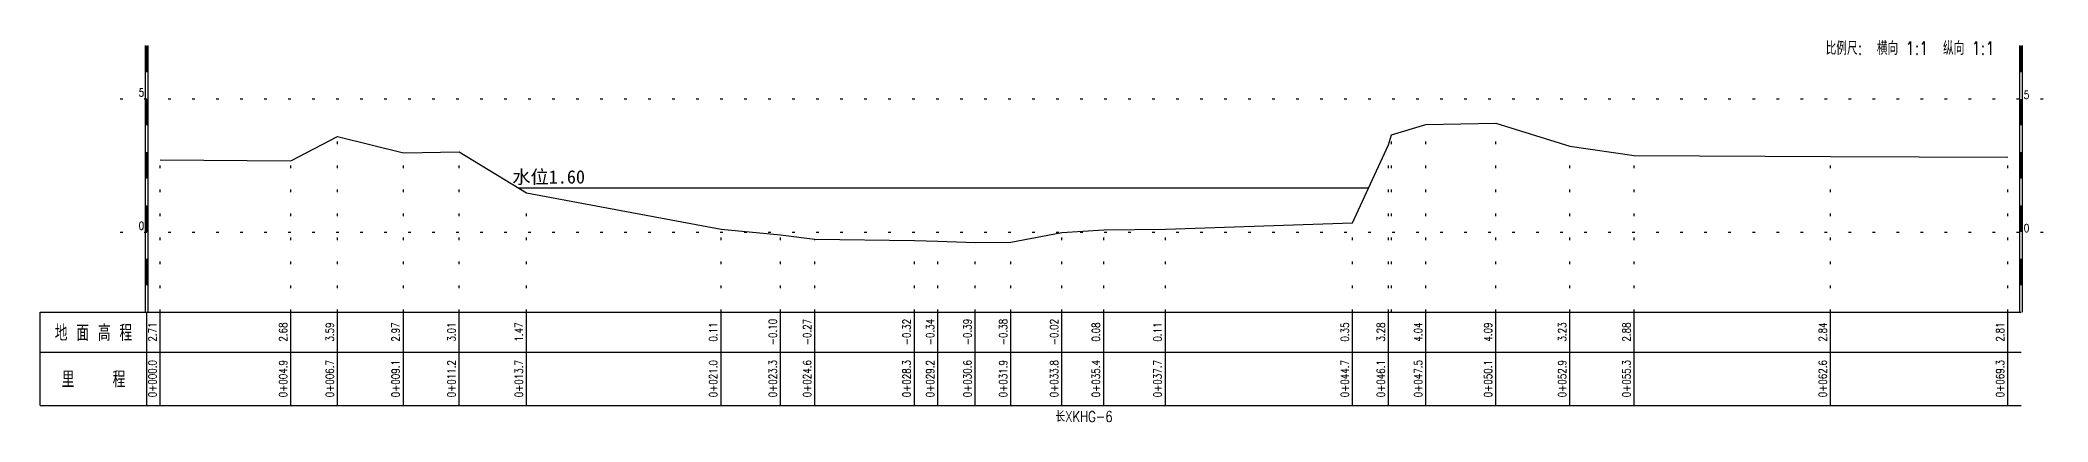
# Model space of a CAD drawing. Extents: x 495801 to 500182, y 3432967 to 3436227.
# Drawn here: x 495891.2 to 495966.4, y 3433214.7 to 3433229 of the extents above; entities that cross this region are included whole.
import ezdxf
from ezdxf.enums import TextEntityAlignment as Align

# ---------------------------------------------------------------- set-up
doc = ezdxf.new("R2010")
doc.units = 0
doc.header["$LTSCALE"] = 0.5
doc.linetypes.add('X4', pattern=[1.6, 0, -1.6])
for name, color, linetype in [('DMX', 1, 'CONTINUOUS'), ('zdm1', 2, 'CONTINUOUS'), ('ZDMT5', 3, 'CONTINUOUS'), ('水位', 4, 'CONTINUOUS')]:
    doc.layers.add(name, color=color, linetype=linetype)
doc.styles.add('HZ', font='rs.shx', dxfattribs={"width": 0.8, "bigfont": 'hztxt.shx'})
doc.styles.add('宋体', font='')
doc.styles.get('宋体').set_extended_font_data('SimSun')

msp = doc.modelspace()

# ---------------------------------------------------------------- linework, layer by layer
at = {"layer": 'DMX', "linetype": 'Continuous', "flags": 128}
msp.add_lwpolyline([(495895.659, 3433224.549), (495900.559, 3433224.519), (495902.309, 3433225.429), (495904.779, 3433224.809), (495906.869, 3433224.849), (495909.399, 3433223.309), (495916.689, 3433221.949), (495918.919, 3433221.739), (495920.209, 3433221.569), (495923.939, 3433221.519), (495924.819, 3433221.499), (495926.219, 3433221.449), (495927.559, 3433221.459), (495929.469, 3433221.819), (495931.039, 3433221.919), (495933.349, 3433221.949), (495940.369, 3433222.189), (495941.719, 3433225.119), (495941.829, 3433225.489), (495943.119, 3433225.879), (495945.739, 3433225.929), (495948.519, 3433225.069), (495950.929, 3433224.719), (495958.289, 3433224.679), (495964.939, 3433224.649)], dxfattribs=at)
at = {"layer": 'zdm1', "linetype": 'Continuous'}
for p, q in [((495895.109, 3433218.839), (495895.109, 3433228.839)), ((495895.209, 3433218.839), (495895.209, 3433228.839)), ((495965.389, 3433218.839), (495965.389, 3433228.839)), ((495965.489, 3433218.839), (495965.489, 3433228.839)), ((495891.159, 3433215.339), (495891.159, 3433218.839)), ((495891.159, 3433218.839), (495895.659, 3433218.839)), ((495895.159, 3433215.339), (495895.159, 3433218.839)), ((495895.659, 3433218.839), (495965.439, 3433218.839)), ((495891.159, 3433217.339), (495965.439, 3433217.339)), ((495891.159, 3433215.339), (495965.439, 3433215.339))]:
    msp.add_line(p, q, dxfattribs=at)
at = {"layer": 'zdm1', "linetype": 'X4'}
for p, q in [((495894.159, 3433226.839), (495966.439, 3433226.839)), ((495894.159, 3433221.839), (495966.439, 3433221.839))]:
    msp.add_line(p, q, dxfattribs=at)
at = {"layer": 'zdm1', "linetype": 'Continuous', "flags": 128}
for points in [[(495895.159, 3433227.839, 0.1, 0.1, 0), (495895.159, 3433228.839, 0.1, 0.1, 0)], [(495965.439, 3433227.839, 0.1, 0.1, 0), (495965.439, 3433228.839, 0.1, 0.1, 0)], [(495895.159, 3433225.839, 0.1, 0.1, 0), (495895.159, 3433226.839, 0.1, 0.1, 0)], [(495965.439, 3433225.839, 0.1, 0.1, 0), (495965.439, 3433226.839, 0.1, 0.1, 0)], [(495895.159, 3433223.839, 0.1, 0.1, 0), (495895.159, 3433224.839, 0.1, 0.1, 0)], [(495965.439, 3433223.839, 0.1, 0.1, 0), (495965.439, 3433224.839, 0.1, 0.1, 0)], [(495895.159, 3433221.839, 0.1, 0.1, 0), (495895.159, 3433222.839, 0.1, 0.1, 0)], [(495965.439, 3433221.839, 0.1, 0.1, 0), (495965.439, 3433222.839, 0.1, 0.1, 0)], [(495895.159, 3433219.839, 0.1, 0.1, 0), (495895.159, 3433220.839, 0.1, 0.1, 0)], [(495965.439, 3433219.839, 0.1, 0.1, 0), (495965.439, 3433220.839, 0.1, 0.1, 0)]]:
    msp.add_lwpolyline(points, format="xyseb", dxfattribs=at)
at = {"layer": 'ZDMT5', "linetype": 'X4'}
for p, q in [((495943.119, 3433218.839), (495943.119, 3433225.879)), ((495945.739, 3433218.839), (495945.739, 3433225.929)), ((495902.309, 3433218.839), (495902.309, 3433225.429)), ((495941.719, 3433218.839), (495941.719, 3433225.119)), ((495941.829, 3433218.839), (495941.829, 3433225.489)), ((495948.519, 3433218.839), (495948.519, 3433225.069)), ((495895.659, 3433218.839), (495895.659, 3433224.549)), ((495900.559, 3433218.839), (495900.559, 3433224.519)), ((495904.779, 3433218.839), (495904.779, 3433224.809)), ((495906.869, 3433218.839), (495906.869, 3433224.849)), ((495950.929, 3433218.839), (495950.929, 3433224.719)), ((495958.289, 3433218.839), (495958.289, 3433224.679)), ((495964.939, 3433218.839), (495964.939, 3433224.649)), ((495909.399, 3433218.839), (495909.399, 3433223.309)), ((495916.689, 3433218.839), (495916.689, 3433221.949)), ((495933.349, 3433218.839), (495933.349, 3433221.949)), ((495940.369, 3433218.839), (495940.369, 3433222.189)), ((495918.919, 3433218.839), (495918.919, 3433221.739)), ((495920.209, 3433218.839), (495920.209, 3433221.569)), ((495923.939, 3433218.839), (495923.939, 3433221.519)), ((495924.819, 3433218.839), (495924.819, 3433221.499)), ((495926.219, 3433218.839), (495926.219, 3433221.449)), ((495927.559, 3433218.839), (495927.559, 3433221.459)), ((495929.469, 3433218.839), (495929.469, 3433221.819)), ((495931.039, 3433218.839), (495931.039, 3433221.919))]:
    msp.add_line(p, q, dxfattribs=at)
at = {"layer": 'ZDMT5', "linetype": 'Continuous'}
for p, q in [((495895.659, 3433215.339), (495895.659, 3433218.839)), ((495900.559, 3433215.339), (495900.559, 3433218.839)), ((495902.309, 3433215.339), (495902.309, 3433218.839)), ((495904.779, 3433215.339), (495904.779, 3433218.839)), ((495906.869, 3433215.339), (495906.869, 3433218.839)), ((495909.399, 3433215.339), (495909.399, 3433218.839)), ((495916.689, 3433215.339), (495916.689, 3433218.839)), ((495918.919, 3433215.339), (495918.919, 3433218.839)), ((495920.209, 3433215.339), (495920.209, 3433218.839)), ((495923.939, 3433215.339), (495923.939, 3433218.839)), ((495924.819, 3433215.339), (495924.819, 3433218.839)), ((495926.219, 3433215.339), (495926.219, 3433218.839)), ((495927.559, 3433215.339), (495927.559, 3433218.839)), ((495929.469, 3433215.339), (495929.469, 3433218.839)), ((495931.039, 3433215.339), (495931.039, 3433218.839)), ((495933.349, 3433215.339), (495933.349, 3433218.839)), ((495940.369, 3433215.339), (495940.369, 3433218.839)), ((495941.719, 3433215.339), (495941.719, 3433218.839)), ((495943.119, 3433215.339), (495943.119, 3433218.839)), ((495945.739, 3433215.339), (495945.739, 3433218.839)), ((495948.519, 3433215.339), (495948.519, 3433218.839)), ((495950.929, 3433215.339), (495950.929, 3433218.839)), ((495958.289, 3433215.339), (495958.289, 3433218.839)), ((495964.939, 3433215.339), (495964.939, 3433218.839))]:
    msp.add_line(p, q, dxfattribs=at)
at = {"layer": '水位', "linetype": 'Continuous', "flags": 128}
msp.add_lwpolyline([(495909.078, 3433223.505), (495940.976, 3433223.505)], dxfattribs=at)

# ---------------------------------------------------------------- texts
at = {"layer": 'zdm1', "linetype": 'Continuous', "style": 'HZ', "width": 0.8}
for s, p in [('5', (495895.059, 3433226.839)), ('0', (495895.059, 3433221.839))]:
    msp.add_text(s, height=0.3, dxfattribs=at).set_placement(p, align=Align.BOTTOM_RIGHT)
for s, p in [('5', (495965.539, 3433226.839)), ('0', (495965.539, 3433221.839))]:
    msp.add_text(s, height=0.3, dxfattribs=at).set_placement(p)
for s, height, p in [('地 面 高 程', 0.6, (495893.159, 3433218.089)), ('里    程', 0.6, (495893.159, 3433216.339)), ('长XKHG-6', 0.4, (495930.299, 3433214.939))]:
    msp.add_text(s, height=height, dxfattribs=at).set_placement(p, align=Align.MIDDLE)
at = {"layer": 'ZDMT5', "linetype": 'Continuous', "style": 'HZ', "width": 0.8}
msp.add_text('比例尺:  横向 1:1  纵向 1:1', height=0.5, dxfattribs=at).set_placement((495964.439, 3433228.339), align=Align.BOTTOM_RIGHT)
for s, p in [('2.71', (495895.609, 3433218.089)), ('2.68', (495900.509, 3433218.089)), ('3.59', (495902.259, 3433218.089)), ('2.97', (495904.729, 3433218.089)), ('3.01', (495906.819, 3433218.089)), ('1.47', (495909.349, 3433218.089)), ('0.11', (495916.639, 3433218.089)), ('-0.10', (495918.869, 3433218.089)), ('-0.27', (495920.159, 3433218.089)), ('-0.32', (495923.889, 3433218.089)), ('-0.34', (495924.769, 3433218.089)), ('-0.39', (495926.169, 3433218.089)), ('-0.38', (495927.509, 3433218.089)), ('-0.02', (495929.419, 3433218.089)), ('0.08', (495930.989, 3433218.089)), ('0.11', (495933.299, 3433218.089)), ('0.35', (495940.319, 3433218.089)), ('3.28', (495941.669, 3433218.089)), ('4.04', (495943.069, 3433218.089)), ('4.09', (495945.689, 3433218.089)), ('3.23', (495948.469, 3433218.089)), ('2.88', (495950.879, 3433218.089)), ('2.84', (495958.239, 3433218.089)), ('2.81', (495964.889, 3433218.089)), ('0+000.0', (495895.609, 3433216.339)), ('0+004.9', (495900.509, 3433216.339)), ('0+006.7', (495902.259, 3433216.339)), ('0+009.1', (495904.729, 3433216.339)), ('0+011.2', (495906.819, 3433216.339)), ('0+013.7', (495909.349, 3433216.339)), ('0+021.0', (495916.639, 3433216.339)), ('0+023.3', (495918.869, 3433216.339)), ('0+024.6', (495920.159, 3433216.339)), ('0+028.3', (495923.889, 3433216.339)), ('0+029.2', (495924.769, 3433216.339)), ('0+030.6', (495926.169, 3433216.339)), ('0+031.9', (495927.509, 3433216.339)), ('0+033.8', (495929.419, 3433216.339)), ('0+035.4', (495930.989, 3433216.339)), ('0+037.7', (495933.299, 3433216.339)), ('0+044.7', (495940.319, 3433216.339)), ('0+046.1', (495941.669, 3433216.339)), ('0+047.5', (495943.069, 3433216.339)), ('0+050.1', (495945.689, 3433216.339)), ('0+052.9', (495948.469, 3433216.339)), ('0+055.3', (495950.879, 3433216.339)), ('0+062.6', (495958.239, 3433216.339)), ('0+069.3', (495964.889, 3433216.339))]:
    msp.add_text(s, height=0.3, rotation=90, dxfattribs=at).set_placement(p, align=Align.BOTTOM_CENTER)
at = {"layer": '水位', "linetype": 'Continuous', "style": '宋体'}
msp.add_text('水位1.60', height=0.5, dxfattribs=at).set_placement((495910.227, 3433223.922), align=Align.MIDDLE)

doc.saveas('drawing.dxf')
